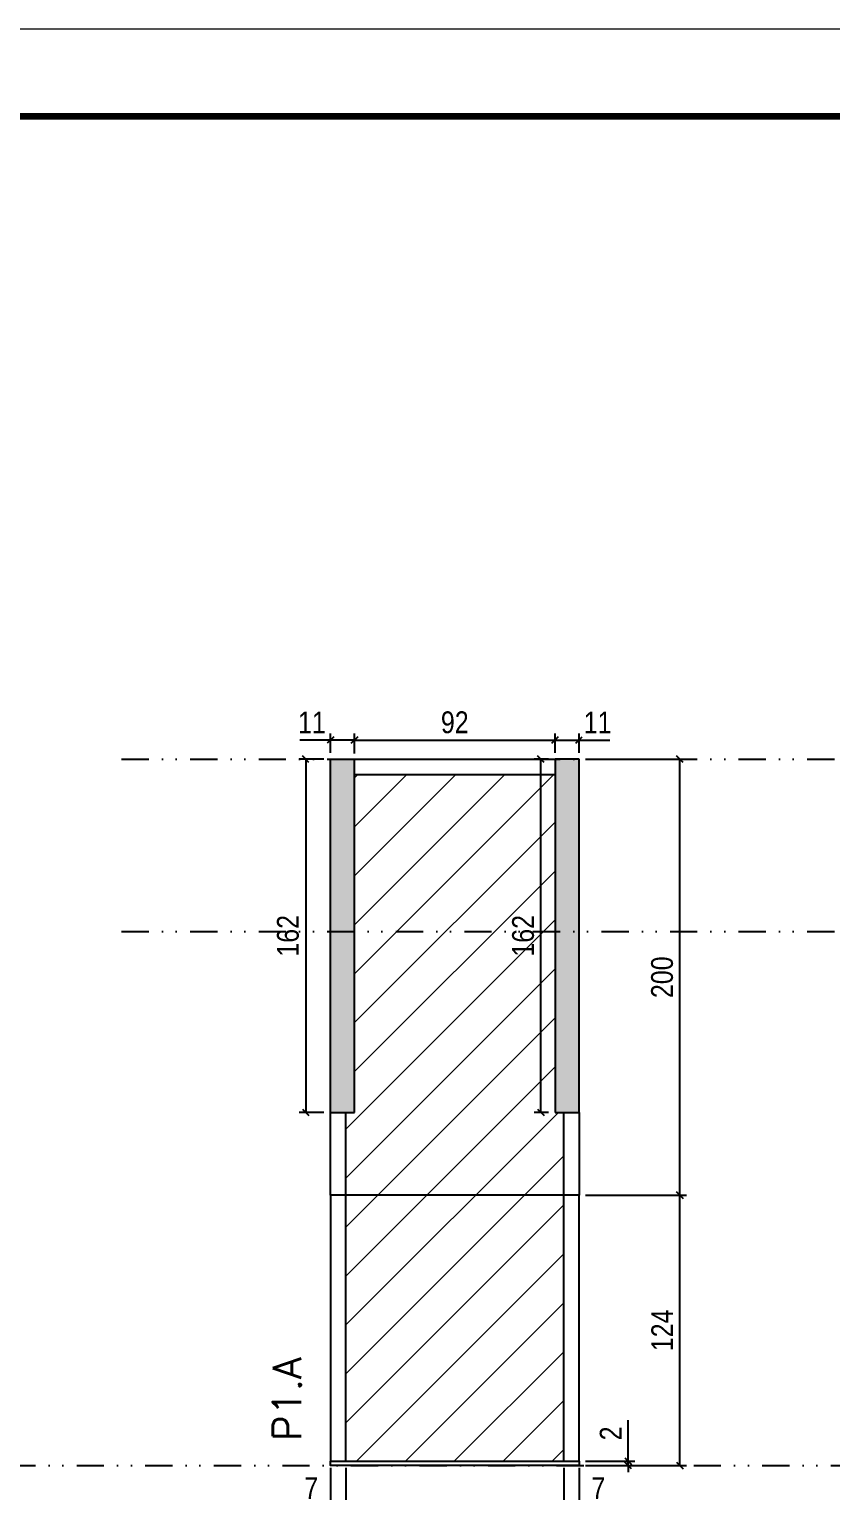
# Model space of a CAD drawing. Extents: x 13770 to 23315, y 867 to 16997.
# Drawn here: x 16352 to 16720, y 15029 to 15700 of the extents above; entities that cross this region are included whole.
import ezdxf

# ---------------------------------------------------------------- set-up
doc = ezdxf.new("R2010")
doc.units = 0
for name, pattern in [('DASHED', [0.75, 0.5, -0.25]), ('DIVIDE2', [0.625, 0.25, -0.125, 0, -0.125, 0, -0.125]), ('HIDDEN', [0.375, 0.25, -0.125])]:
    doc.linetypes.add(name, pattern=pattern)
for name, color, linetype in [('COTA', 241, 'Continuous'), ('Nível', 160, 'Continuous'), ('Painéis', 200, 'Continuous'), ('SARR_2.2x7', 40, 'Continuous'), ('Sarrafo de Pressão', 42, 'HIDDEN')]:
    doc.layers.add(name, color=color, linetype=linetype)
for name, color, linetype, lineweight in [('Folhas', 255, 'Continuous', 9), ('Hachura', 251, 'Continuous', 9), ('SARRAFO DE PRESSAO', 251, 'DASHED', 9), ('Texto Seção', 7, 'Continuous', 15)]:
    doc.layers.add(name, color=color, linetype=linetype, lineweight=lineweight)
doc.styles.add('COTA TECNICA', font='techl___.ttf', dxfattribs={"height": 10})
doc.styles.add('COTA TECNICA-50', font='techl___.ttf', dxfattribs={"height": 10})
doc.styles.add('REGUA-120', font='ROMANS.shx', dxfattribs={"height": 15})
doc.dimstyles.new('COTA PAINEL-50', dxfattribs={"dimtxt": 10, "dimasz": 3, "dimexe": 3, "dimexo": 3, "dimgap": 3, "dimtad": 1, "dimdec": 1, "dimzin": 12, "dimdsep": 46, "dimtxsty": 'COTA TECNICA-50', "dimblk1": 'OBLIQUE', "dimblk2": 'OBLIQUE', "dimsah": 1, "dimcen": 0.9, "dimclrd": 4, "dimclre": 4, "dimclrt": 240, "dimadec": 1, "dimazin": 3, "dimtfac": 1, "dimtdec": 1, "dimtmove": 0, "dimatfit": 3, "dimfxl": 1, "dimtolj": 1, "dimtzin": 12, "dimarcsym": 0})
doc.dimstyles.new('PAINEL', dxfattribs={"dimtxt": 10, "dimasz": 3, "dimexe": 3, "dimexo": 3, "dimgap": 3, "dimtad": 1, "dimdec": 1, "dimzin": 12, "dimdsep": 46, "dimtxsty": 'COTA TECNICA', "dimblk1": 'OBLIQUE', "dimblk2": 'OBLIQUE', "dimsah": 1, "dimcen": 0.9, "dimclrd": 4, "dimclre": 4, "dimclrt": 240, "dimadec": 1, "dimazin": 3, "dimtfac": 1, "dimtdec": 1, "dimtmove": 0, "dimatfit": 3, "dimfxl": 1, "dimtolj": 1, "dimtzin": 12, "dimarcsym": 0})

# ---------------------------------------------------------------- blocks, each defined once
blk = doc.blocks.new('9999999999')
at = {"layer": 'Folhas'}
blk.add_lwpolyline([(98138.98, 34190.21), (99623.98, 34190.21), (99623.98, 35240.21), (98138.98, 35240.21)], close=True, dxfattribs=at)
at = {"layer": 'Folhas', "color": 30, "const_width": 3}
blk.add_lwpolyline([(98213.98, 34230.21), (99583.98, 34230.21), (99583.98, 35200.21), (98213.98, 35200.21)], close=True, dxfattribs=at)
blk = doc.blocks.new('_Oblique')
at = {"color": 0, "linetype": 'ByBlock', "lineweight": -2}
blk.add_line((-0.5, -0.5), (0.5, 0.5), dxfattribs=at)
blk = doc.blocks.new('*D42')
at = {"layer": 'COTA', "color": 4, "lineweight": -2, "transparency": 16777216}
for p, q in [((16490.43, 15040.03), (16490.43, 14985.85)), ((16604.43, 15040.03), (16604.43, 14985.85)), ((16490.43, 14988.85), (16604.43, 14988.85))]:
    blk.add_line(p, q, dxfattribs=at)
at = {"layer": 'Defpoints', "color": 0, "transparency": 16777216}
for p in [(16490.43, 15043.03), (16604.43, 15043.03), (16604.43, 14988.85)]:
    blk.add_point(p, dxfattribs=at)
at = {"layer": 'COTA', "color": 4, "lineweight": -2, "transparency": 16777216, "xscale": 3, "yscale": 3, "zscale": 3, "rotation": 180}
blk.add_blockref('_Oblique', (16490.43, 14988.85), dxfattribs=at)
at = {"layer": 'COTA', "color": 4, "lineweight": -2, "transparency": 16777216, "xscale": 3, "yscale": 3, "zscale": 3}
blk.add_blockref('_Oblique', (16604.43, 14988.85), dxfattribs=at)
at = {"layer": 'COTA', "color": 240, "transparency": 16777216, "insert": (16547.43, 14996.93), "char_height": 10, "attachment_point": 5, "style": 'COTA TECNICA'}
blk.add_mtext('\\A1;114', dxfattribs=at)
blk = doc.blocks.new('*D43')
at = {"layer": 'COTA', "color": 4, "lineweight": -2, "transparency": 16777216}
for p, q in [((16607.43, 15165.03), (16653.67, 15165.03)), ((16650.67, 15041.03), (16650.67, 15165.03)), ((16607.43, 15041.03), (16653.67, 15041.03))]:
    blk.add_line(p, q, dxfattribs=at)
at = {"layer": 'Defpoints', "color": 0, "transparency": 16777216}
for p in [(16604.43, 15165.03), (16650.67, 15165.03), (16604.43, 15041.03)]:
    blk.add_point(p, dxfattribs=at)
at = {"layer": 'COTA', "color": 4, "lineweight": -2, "transparency": 16777216, "xscale": 3, "yscale": 3, "zscale": 3}
for p, rotation in [((16650.67, 15165.03), 90), ((16650.67, 15041.03), 270)]:
    blk.add_blockref('_Oblique', p, dxfattribs=dict(at, rotation=rotation))
at = {"layer": 'COTA', "color": 240, "transparency": 16777216, "insert": (16642.6, 15103.03), "char_height": 10, "attachment_point": 5, "rotation": 90, "style": 'COTA TECNICA-50'}
blk.add_mtext('\\A1;124', dxfattribs=at)
blk = doc.blocks.new('*D44')
at = {"layer": 'COTA', "color": 4, "lineweight": -2, "transparency": 16777216}
for p, q in [((16626.96, 15043.03), (16626.96, 15061.83)), ((16607.43, 15043.03), (16629.96, 15043.03)), ((16607.43, 15041.03), (16629.96, 15041.03)), ((16626.96, 15041.03), (16626.96, 15043.03)), ((16626.96, 15041.03), (16626.96, 15038.03))]:
    blk.add_line(p, q, dxfattribs=at)
at = {"layer": 'Defpoints', "color": 0, "transparency": 16777216}
for p in [(16604.43, 15043.03), (16604.43, 15041.03), (16626.96, 15041.03)]:
    blk.add_point(p, dxfattribs=at)
at = {"layer": 'COTA', "color": 4, "lineweight": -2, "transparency": 16777216, "xscale": 3, "yscale": 3, "zscale": 3}
for p, rotation in [((16626.96, 15043.03), 270), ((16626.96, 15041.03), 90)]:
    blk.add_blockref('_Oblique', p, dxfattribs=dict(at, rotation=rotation))
at = {"layer": 'COTA', "color": 240, "transparency": 16777216, "insert": (16618.96, 15055.77), "char_height": 10, "attachment_point": 5, "rotation": 90, "style": 'COTA TECNICA-50'}
blk.add_mtext('\\A1;2', dxfattribs=at)
blk = doc.blocks.new('*D45')
at = {"layer": 'COTA', "color": 4, "lineweight": -2, "transparency": 16777216}
for p, q in [((16497.43, 15040.03), (16497.43, 15019.52)), ((16490.43, 15038.03), (16490.43, 15019.52)), ((16490.43, 15022.52), (16475.7, 15022.52)), ((16497.43, 15022.52), (16490.43, 15022.52))]:
    blk.add_line(p, q, dxfattribs=at)
at = {"layer": 'Defpoints', "color": 0, "transparency": 16777216}
for p in [(16490.43, 15041.03), (16497.43, 15043.03), (16490.43, 15022.52)]:
    blk.add_point(p, dxfattribs=at)
at = {"layer": 'COTA', "color": 4, "lineweight": -2, "transparency": 16777216, "xscale": 3, "yscale": 3, "zscale": 3, "rotation": 180}
blk.add_blockref('_Oblique', (16490.43, 15022.52), dxfattribs=at)
at = {"layer": 'COTA', "color": 4, "lineweight": -2, "transparency": 16777216, "xscale": 3, "yscale": 3, "zscale": 3}
blk.add_blockref('_Oblique', (16497.43, 15022.52), dxfattribs=at)
at = {"layer": 'COTA', "color": 240, "transparency": 16777216, "insert": (16481.57, 15030.59), "char_height": 10, "attachment_point": 5, "style": 'COTA TECNICA-50'}
blk.add_mtext('\\A1;7', dxfattribs=at)
blk = doc.blocks.new('*D46')
at = {"layer": 'COTA', "color": 4, "lineweight": -2, "transparency": 16777216}
for p, q in [((16597.43, 15040.03), (16597.43, 15019.52)), ((16604.43, 15038.03), (16604.43, 15019.52)), ((16597.43, 15022.52), (16604.43, 15022.52)), ((16604.43, 15022.52), (16619.16, 15022.52))]:
    blk.add_line(p, q, dxfattribs=at)
at = {"layer": 'Defpoints', "color": 0, "transparency": 16777216}
for p in [(16597.43, 15043.03), (16604.43, 15041.03), (16604.43, 15022.52)]:
    blk.add_point(p, dxfattribs=at)
at = {"layer": 'COTA', "color": 4, "lineweight": -2, "transparency": 16777216, "xscale": 3, "yscale": 3, "zscale": 3, "rotation": 180}
blk.add_blockref('_Oblique', (16597.43, 15022.52), dxfattribs=at)
at = {"layer": 'COTA', "color": 4, "lineweight": -2, "transparency": 16777216, "xscale": 3, "yscale": 3, "zscale": 3}
blk.add_blockref('_Oblique', (16604.43, 15022.52), dxfattribs=at)
at = {"layer": 'COTA', "color": 240, "transparency": 16777216, "insert": (16613.3, 15030.59), "char_height": 10, "attachment_point": 5, "style": 'COTA TECNICA-50'}
blk.add_mtext('\\A1;7', dxfattribs=at)
blk = doc.blocks.new('*D57')
at = {"layer": 'COTA', "color": 4, "lineweight": -2, "transparency": 16777216}
for p, q in [((16490.43, 15368.03), (16490.43, 15376.84)), ((16501.43, 15368.03), (16501.43, 15376.84)), ((16490.43, 15373.84), (16476.34, 15373.84)), ((16501.43, 15373.84), (16490.43, 15373.84))]:
    blk.add_line(p, q, dxfattribs=at)
at = {"layer": 'Defpoints', "color": 0, "transparency": 16777216}
for p in [(16490.43, 15373.84), (16490.43, 15365.03), (16501.43, 15365.03)]:
    blk.add_point(p, dxfattribs=at)
at = {"layer": 'COTA', "color": 4, "lineweight": -2, "transparency": 16777216, "xscale": 3, "yscale": 3, "zscale": 3, "rotation": 180}
blk.add_blockref('_Oblique', (16490.43, 15373.84), dxfattribs=at)
at = {"layer": 'COTA', "color": 4, "lineweight": -2, "transparency": 16777216, "xscale": 3, "yscale": 3, "zscale": 3}
blk.add_blockref('_Oblique', (16501.43, 15373.84), dxfattribs=at)
at = {"layer": 'COTA', "color": 240, "transparency": 16777216, "insert": (16481.89, 15381.9), "char_height": 10, "attachment_point": 5, "style": 'COTA TECNICA'}
blk.add_mtext('\\A1;11', dxfattribs=at)
blk = doc.blocks.new('*D58')
at = {"layer": 'COTA', "color": 4, "lineweight": -2, "transparency": 16777216}
for p, q in [((16501.43, 15367.73), (16501.43, 15376.84)), ((16593.43, 15368.03), (16593.43, 15376.84)), ((16501.43, 15373.84), (16593.43, 15373.84))]:
    blk.add_line(p, q, dxfattribs=at)
at = {"layer": 'Defpoints', "color": 0, "transparency": 16777216}
for p in [(16593.43, 15373.84), (16501.43, 15364.73), (16593.43, 15365.03)]:
    blk.add_point(p, dxfattribs=at)
at = {"layer": 'COTA', "color": 4, "lineweight": -2, "transparency": 16777216, "xscale": 3, "yscale": 3, "zscale": 3, "rotation": 180}
blk.add_blockref('_Oblique', (16501.43, 15373.84), dxfattribs=at)
at = {"layer": 'COTA', "color": 4, "lineweight": -2, "transparency": 16777216, "xscale": 3, "yscale": 3, "zscale": 3}
blk.add_blockref('_Oblique', (16593.43, 15373.84), dxfattribs=at)
at = {"layer": 'COTA', "color": 240, "transparency": 16777216, "insert": (16547.43, 15381.93), "char_height": 10, "attachment_point": 5, "style": 'COTA TECNICA'}
blk.add_mtext('\\A1;92', dxfattribs=at)
blk = doc.blocks.new('*D59')
at = {"layer": 'COTA', "color": 4, "lineweight": -2, "transparency": 16777216}
for p, q in [((16593.43, 15368.03), (16593.43, 15376.84)), ((16604.43, 15368.03), (16604.43, 15376.84)), ((16593.43, 15373.84), (16604.43, 15373.84)), ((16604.43, 15373.84), (16618.52, 15373.84))]:
    blk.add_line(p, q, dxfattribs=at)
at = {"layer": 'Defpoints', "color": 0, "transparency": 16777216}
for p in [(16604.43, 15373.84), (16593.43, 15365.03), (16604.43, 15365.03)]:
    blk.add_point(p, dxfattribs=at)
at = {"layer": 'COTA', "color": 4, "lineweight": -2, "transparency": 16777216, "xscale": 3, "yscale": 3, "zscale": 3, "rotation": 180}
blk.add_blockref('_Oblique', (16593.43, 15373.84), dxfattribs=at)
at = {"layer": 'COTA', "color": 4, "lineweight": -2, "transparency": 16777216, "xscale": 3, "yscale": 3, "zscale": 3}
blk.add_blockref('_Oblique', (16604.43, 15373.84), dxfattribs=at)
at = {"layer": 'COTA', "color": 240, "transparency": 16777216, "insert": (16612.97, 15381.9), "char_height": 10, "attachment_point": 5, "style": 'COTA TECNICA'}
blk.add_mtext('\\A1;11', dxfattribs=at)
blk = doc.blocks.new('*D60')
at = {"layer": 'COTA', "color": 4, "lineweight": -2, "transparency": 16777216}
for p, q in [((16487.43, 15365.03), (16476.03, 15365.03)), ((16479.03, 15365.03), (16479.03, 15203.03)), ((16487.43, 15203.03), (16476.03, 15203.03))]:
    blk.add_line(p, q, dxfattribs=at)
at = {"layer": 'Defpoints', "color": 0, "transparency": 16777216}
for p in [(16490.43, 15365.03), (16479.03, 15203.03), (16490.43, 15203.03)]:
    blk.add_point(p, dxfattribs=at)
at = {"layer": 'COTA', "color": 4, "lineweight": -2, "transparency": 16777216, "xscale": 3, "yscale": 3, "zscale": 3}
for p, rotation in [((16479.03, 15365.03), 90), ((16479.03, 15203.03), 270)]:
    blk.add_blockref('_Oblique', p, dxfattribs=dict(at, rotation=rotation))
at = {"layer": 'COTA', "color": 240, "transparency": 16777216, "insert": (16470.93, 15284.03), "char_height": 10, "attachment_point": 5, "rotation": 90, "style": 'COTA TECNICA'}
blk.add_mtext('\\A1;162', dxfattribs=at)
blk = doc.blocks.new('*D659')
at = {"layer": 'COTA', "color": 4, "lineweight": -2, "transparency": 16777216}
for p, q in [((16590.43, 15365.03), (16583.9, 15365.03)), ((16586.9, 15203.03), (16586.9, 15365.03)), ((16590.43, 15203.03), (16583.9, 15203.03))]:
    blk.add_line(p, q, dxfattribs=at)
at = {"layer": 'Defpoints', "color": 0, "transparency": 16777216}
for p in [(16586.9, 15365.03), (16593.43, 15365.03), (16593.43, 15203.03)]:
    blk.add_point(p, dxfattribs=at)
at = {"layer": 'COTA', "color": 4, "lineweight": -2, "transparency": 16777216, "xscale": 3, "yscale": 3, "zscale": 3}
for p, rotation in [((16586.9, 15365.03), 90), ((16586.9, 15203.03), 270)]:
    blk.add_blockref('_Oblique', p, dxfattribs=dict(at, rotation=rotation))
at = {"layer": 'COTA', "color": 240, "transparency": 16777216, "insert": (16578.8, 15284.03), "char_height": 10, "attachment_point": 5, "rotation": 90, "style": 'COTA TECNICA'}
blk.add_mtext('\\A1;162', dxfattribs=at)
blk = doc.blocks.new('*D660')
at = {"layer": 'COTA', "color": 4, "lineweight": -2, "transparency": 16777216}
for p, q in [((16607.43, 15365.03), (16653.67, 15365.03)), ((16650.67, 15165.03), (16650.67, 15365.03)), ((16607.43, 15165.03), (16653.67, 15165.03))]:
    blk.add_line(p, q, dxfattribs=at)
at = {"layer": 'Defpoints', "color": 0, "transparency": 16777216}
for p in [(16604.43, 15365.03), (16650.67, 15365.03), (16604.43, 15165.03)]:
    blk.add_point(p, dxfattribs=at)
at = {"layer": 'COTA', "color": 4, "lineweight": -2, "transparency": 16777216, "xscale": 3, "yscale": 3, "zscale": 3}
for p, rotation in [((16650.67, 15365.03), 90), ((16650.67, 15165.03), 270)]:
    blk.add_blockref('_Oblique', p, dxfattribs=dict(at, rotation=rotation))
at = {"layer": 'COTA', "color": 240, "transparency": 16777216, "insert": (16642.57, 15265.03), "char_height": 10, "attachment_point": 5, "rotation": 90, "style": 'COTA TECNICA'}
blk.add_mtext('\\A1;200', dxfattribs=at)

msp = doc.modelspace()

# ---------------------------------------------------------------- hatches: boundary and pattern name
at = {"layer": 'COTA'}
h = msp.add_hatch(dxfattribs=at)
h.set_pattern_fill('AR-CONC', color=256, scale=0.03)
h.set_pattern_definition([(50, (-12.0434, -104), (5.4655401, -0.4781726), [0.5715, -6.2865]), (355, (-12.0434, -104), (-1.0573026, 5.7317054), [0.4572, -5.0292175]), (100.451445, (-11.588, -104.04), (4.4082374, 5.2535326), [0.4857003, -5.3427073]), (46.1842, (-12.0434, -102.476), (8.1323712, -1.2612698), [0.85725, -9.42975]), (96.635558, (-11.366, -102.581), (7.122124, 7.4227837), [0.7285507, -8.0140682]), (351.18415, (-12.0434, -102.476), (7.122124, 7.4227837), [0.685799, -7.543792]), (21, (-11.2814, -102.857), (4.5484317, -3.06795595), [0.5715, -6.2865]), (326, (-11.2814, -102.857), (1.8540609, 5.525639), [0.4572, -5.0292]), (71.451445, (-10.9024, -103.1127), (6.4024926, 2.4576831), [0.4857003, -5.3426981]), (37.5, (-12.0434, -104), (0.0926581, 2.53665117), [0, -4.96824, 0, -5.1054, 0, -5.04825]), (7.5, (-12.0434, -104), (2.00458988, 3.00541724), [0, -2.91084, 0, -4.85394, 0, -1.92405]), (327.5, (-13.7427, -104), (4.06771786, -0.17186232), [0, -1.905, 0, -5.9436, 0, -7.8867]), (317.5, (-14.5047, -104), (4.44387544, 0.76279473), [0, -2.4765, 0, -3.94716, 0, -5.6007])])
h.paths.add_polyline_path([(16490.43, 15203.03), (16501.43, 15203.03), (16501.43, 15365.03), (16490.43, 15365.03)])
h.paths.add_polyline_path([(16604.43, 15365.03), (16593.43, 15365.03), (16593.43, 15203.03), (16604.43, 15203.03)])
at = {"layer": 'Hachura', "linetype": 'ByBlock'}
h = msp.add_hatch(dxfattribs=at)
h.set_pattern_fill('ANSI31', color=256, scale=5)
h.paths.add_polyline_path([(16597.43, 15165.03), (16497.43, 15165.03), (16497.43, 15043.03), (16597.43, 15043.03)])
h.paths.add_polyline_path([(16501.43, 15203.03), (16497.43, 15203.03), (16497.43, 15165.03), (16597.43, 15165.03), (16597.43, 15203.03), (16593.43, 15203.03), (16593.43, 15286.03), (16501.43, 15286.03)])
h.paths.add_polyline_path([(16593.43, 15286.03), (16593.43, 15358.03), (16501.43, 15358.03), (16501.43, 15286.03)])

# ---------------------------------------------------------------- linework, layer by layer
at = {"layer": 'COTA'}
for p, q in [((16490.43, 15203.03), (16490.43, 15365.03)), ((16490.43, 15365.03), (16501.43, 15365.03)), ((16604.43, 15365.03), (16593.43, 15365.03)), ((16604.43, 15203.03), (16604.43, 15365.03))]:
    msp.add_line(p, q, dxfattribs=at)
at = {"layer": 'Nível', "color": 4, "linetype": 'DIVIDE2', "ltscale": 50}
for p, q in [((16394.58, 15365.03), (21112.79, 15365.03)), ((16394.58, 15286.03), (19054.5, 15286.03)), ((16059.5, 15041.03), (21112.79, 15041.03))]:
    msp.add_line(p, q, dxfattribs=at)
at = {"layer": 'Painéis'}
for p, q in [((16501.43, 15365.03), (16593.43, 15365.03)), ((16501.43, 15203.03), (16501.43, 15365.03)), ((16593.43, 15365.03), (16593.43, 15203.03)), ((16490.43, 15165.03), (16490.43, 15203.03)), ((16490.43, 15203.03), (16501.43, 15203.03)), ((16593.43, 15203.03), (16604.43, 15203.03)), ((16604.43, 15203.03), (16604.43, 15165.03))]:
    msp.add_line(p, q, dxfattribs=at)
for points in [[(16490.43, 15043.03), (16604.43, 15043.03), (16604.43, 15165.03), (16490.43, 15165.03)], [(16490.43, 15043.03), (16604.43, 15043.03), (16604.43, 15041.03), (16490.43, 15041.03)]]:
    msp.add_lwpolyline(points, close=True, dxfattribs=at)
at = {"layer": 'SARR_2.2x7'}
msp.add_line((16501.43, 15358.03), (16593.43, 15358.03), dxfattribs=at)
at = {"layer": 'Sarrafo de Pressão'}
for p, q in [((16497.43, 15165.03), (16497.43, 15203.03)), ((16597.43, 15165.03), (16597.43, 15203.03)), ((16497.43, 15043.03), (16497.43, 15165.03)), ((16597.43, 15043.03), (16597.43, 15165.03))]:
    msp.add_line(p, q, dxfattribs=at)

# ---------------------------------------------------------------- block references
at = {"layer": 'SARRAFO DE PRESSAO', "color": 6, "linetype": 'ByBlock'}
msp.add_blockref('9999999999', (-82154.48, -19540.26), dxfattribs=at)

# ---------------------------------------------------------------- texts
at = {"layer": 'Texto Seção', "insert": (16476.96, 15052.28), "char_height": 13, "width": 285.3299, "attachment_point": 7, "rotation": 90, "style": 'REGUA-120'}
msp.add_mtext('P1.A', dxfattribs=at)

# ---------------------------------------------------------------- dimensions: what is measured, and where the dimension line sits
at = {"layer": 'COTA'}
for base, p1, p2, dimstyle, picture, middle in [((16490.43, 15373.84), (16501.43, 15365.03), (16490.43, 15365.03), 'PAINEL', '*D57', (16481.89, 15381.9)), ((16593.43, 15373.84), (16501.43, 15364.73), (16593.43, 15365.03), 'PAINEL', '*D58', (16547.43, 15381.93)), ((16604.43, 15022.52), (16597.43, 15043.03), (16604.43, 15041.03), 'COTA PAINEL-50', '*D46', (16613.3, 15030.59))]:
    dim = msp.add_linear_dim(base=base, p1=p1, p2=p2, dimstyle=dimstyle, dxfattribs=at)
    dim.commit()
    dim.dimension.update_dxf_attribs({"geometry": picture, "text_midpoint": middle})
for base, p1, p2, angle, dimstyle, picture, middle in [((16604.43, 15373.84), (16593.43, 15365.03), (16604.43, 15365.03), 180, 'PAINEL', '*D59', (16612.97, 15381.9)), ((16479.03, 15203.03), (16490.43, 15365.03), (16490.43, 15203.03), 90, 'PAINEL', '*D60', (16470.93, 15284.03)), ((16586.9, 15365.03), (16593.43, 15203.03), (16593.43, 15365.03), 90, 'PAINEL', '*D659', (16578.8, 15284.03)), ((16650.67, 15365.03), (16604.43, 15165.03), (16604.43, 15365.03), 90, 'PAINEL', '*D660', (16642.57, 15265.03)), ((16650.67, 15165.03), (16604.43, 15041.03), (16604.43, 15165.03), 90, 'COTA PAINEL-50', '*D43', (16642.6, 15103.03)), ((16490.43, 15022.52), (16497.43, 15043.03), (16490.43, 15041.03), 180, 'COTA PAINEL-50', '*D45', (16481.57, 15030.59))]:
    dim = msp.add_linear_dim(base=base, p1=p1, p2=p2, angle=angle, dimstyle=dimstyle, dxfattribs=at)
    dim.commit()
    dim.dimension.update_dxf_attribs({"geometry": picture, "text_midpoint": middle})
dim = msp.add_linear_dim(base=(16626.96, 15041.03), p1=(16604.43, 15043.03), p2=(16604.43, 15041.03), angle=90, dimstyle='COTA PAINEL-50', dxfattribs=at)
dim.commit()
dim.dimension.update_dxf_attribs({"geometry": '*D44', "text_midpoint": (16626.96, 15055.77), "dimtype": 160})
dim = msp.add_linear_dim(base=(16604.43, 14988.85), p1=(16490.43, 15043.03), p2=(16604.43, 15043.03), dimstyle='PAINEL', override={"dimarcsym": 2}, dxfattribs=at)
dim.commit()
dim.dimension.update_dxf_attribs({"geometry": '*D42', "text_midpoint": (16547.43, 14996.93)})

doc.saveas('drawing.dxf')
